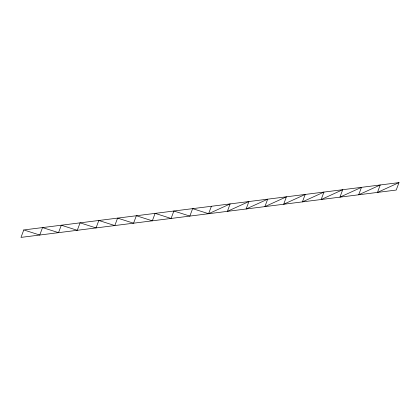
<?xml version="1.0" encoding="UTF-8"?>
<svg xmlns="http://www.w3.org/2000/svg" width="420" height="420" viewBox="0 0 420 420"><rect width="100%" height="100%" fill="white"/><g stroke="black" fill="none" stroke-linecap="round" stroke-linejoin="round"><path stroke-width="0.63" d="M23.782 229.95L21 237.395L396.218 190.05L399 182.606L23.782 229.95L39.758 235.032L42.546 227.582L58.522 232.664L61.304 225.215L77.28 230.297L80.068 222.847L96.044 227.929L98.826 220.479L114.802 225.561L117.59 218.111L133.565 223.193L136.348 215.744L152.323 220.826L155.111 213.376L171.087 218.458L173.87 211.013L189.845 216.09L192.633 208.646L208.609 213.722L230.155 203.91L227.367 211.355L248.913 201.542L246.131 208.987L267.677 199.174L264.889 206.624L286.435 196.807L283.652 204.257L305.198 194.439L302.411 201.889L323.957 192.071L321.174 199.521L342.72 189.703L339.932 197.153L361.478 187.336L358.696 194.785L380.242 184.968L377.454 192.418L399 182.606M208.609 213.722L211.391 206.278"/></g></svg>
